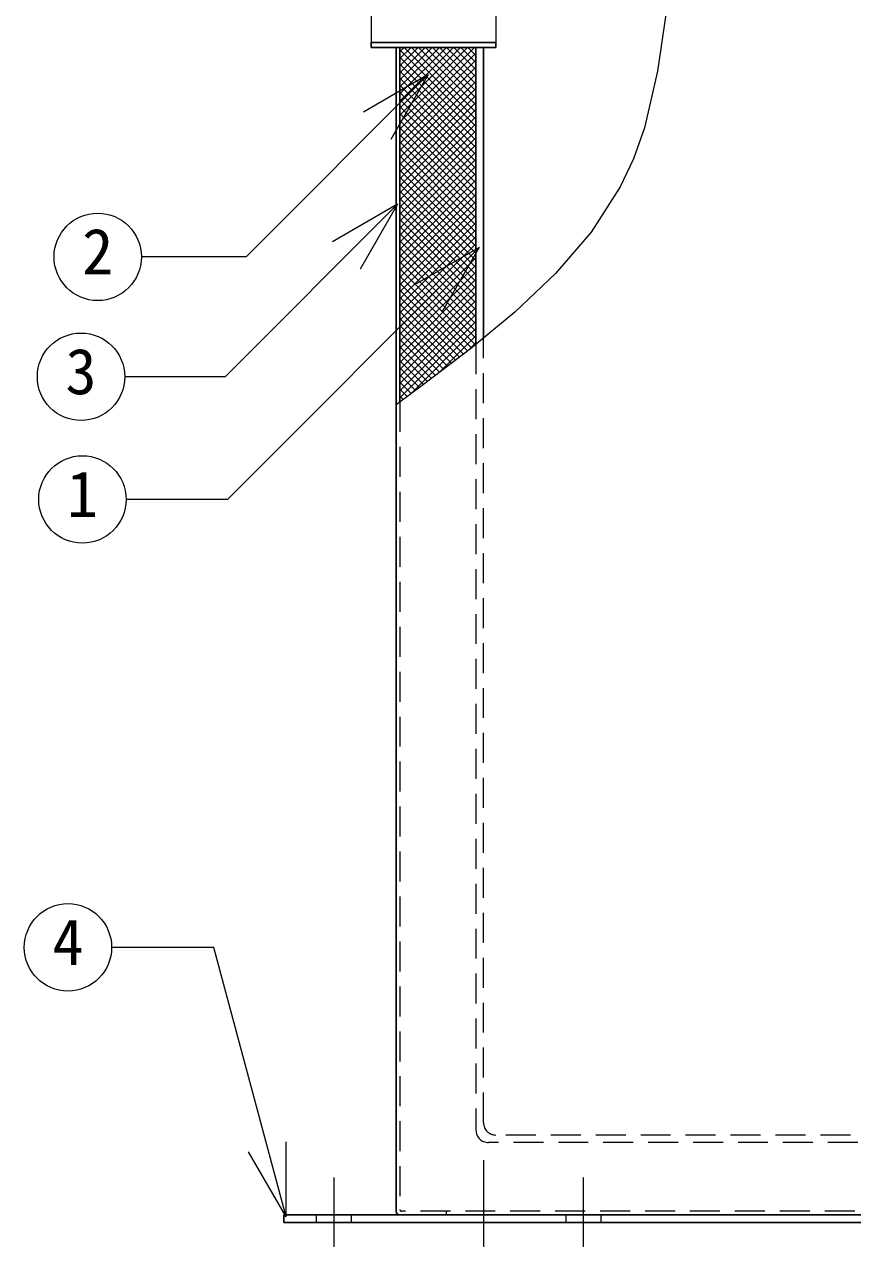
# Model space of a CAD drawing. Units: millimetres at full size, sheet at 1:10; details may follow other scales. Extents: x -2123 to 1927, y -1358 to 1452.
# Drawn here: x -546.8 to -214.9, y -832.1 to -345.8 of the extents above; entities that cross this region are included whole.
import ezdxf
from ezdxf.enums import TextEntityAlignment as Align

# ---------------------------------------------------------------- set-up
doc = ezdxf.new("R2010")
doc.units = ezdxf.units.MM
doc.header["$LTSCALE"] = 10
doc.linetypes.add('CHAIN1', pattern=[8, 5, -1, 1, -1])
doc.linetypes.add('DASHED1', pattern=[1.8, 1.2, -0.6])
doc.layers.add('0-0', color=7, linetype='Continuous', lineweight=18)
doc.styles.add('ＭＳ ゴシック', font='')
doc.styles.get('ＭＳ ゴシック').set_extended_font_data('MS Gothic')

msp = doc.modelspace()

# ---------------------------------------------------------------- linework, layer by layer
at = {"layer": '0-0'}
for p, q in [((-407.8, -319.09), (-407.8, -353.09)), ((-357.8, -319.09), (-357.8, -353.09)), ((-384.91, -365.99), (-410.89, -380.99)), ((-384.91, -365.99), (-399.91, -391.98)), ((-397.25, -417.92), (-423.23, -432.92)), ((-397.25, -417.92), (-412.25, -443.9)), ((-364.48, -435.18), (-390.46, -450.18)), ((-364.48, -435.18), (-379.48, -461.16)), ((-470.79, -715.43), (-511.78, -715.43)), ((-441.89, -823.27), (-470.79, -715.43)), ((-441.89, -823.27), (-456.89, -797.29)), ((-441.89, -823.27), (-441.89, -793.27))]:
    msp.add_line(p, q, dxfattribs=at)
at = {"layer": '0-0', "color": 5, "lineweight": 25}
for p, q in [((-407.8, -353.09), (-357.8, -353.09)), ((-407.8, -353.09), (-407.8, -355.09)), ((-357.8, -355.09), (-357.8, -353.09)), ((-357.8, -355.09), (-407.8, -355.09)), ((-397.8, -355.09), (-397.8, -821.09)), ((-396.3, -497.07), (-396.3, -355.09)), ((-365.8, -473.96), (-365.8, -355.09)), ((-362.8, -471.48), (-362.8, -355.09)), ((-442.8, -822.59), (-442.8, -825.59)), ((247.2, -822.59), (-442.8, -822.59)), ((247.2, -825.59), (-442.8, -825.59))]:
    msp.add_line(p, q, dxfattribs=at)
at = {"layer": '0-0', "color": 4, "lineweight": 9}
for p, q in [((-396.3, -385.06), (-366.33, -355.09)), ((-396.3, -382.23), (-369.16, -355.09)), ((-396.3, -379.4), (-371.99, -355.09)), ((-396.3, -376.57), (-374.81, -355.09)), ((-396.3, -373.75), (-377.64, -355.09)), ((-396.3, -370.92), (-380.47, -355.09)), ((-396.3, -368.09), (-383.3, -355.09)), ((-396.3, -365.26), (-386.13, -355.09)), ((-396.3, -362.43), (-388.96, -355.09)), ((-396.3, -359.6), (-391.78, -355.09)), ((-396.3, -356.77), (-394.61, -355.09)), ((-396.3, -356.13), (-365.8, -386.63)), ((-396.3, -387.89), (-365.8, -357.39)), ((-396.3, -358.96), (-365.8, -389.46)), ((-394.52, -355.09), (-365.8, -383.8)), ((-391.69, -355.09), (-365.8, -380.97)), ((-388.86, -355.09), (-365.8, -378.15)), ((-386.03, -355.09), (-365.8, -375.32)), ((-383.2, -355.09), (-365.8, -372.49)), ((-380.38, -355.09), (-365.8, -369.66)), ((-377.55, -355.09), (-365.8, -366.83)), ((-374.72, -355.09), (-365.8, -364)), ((-371.89, -355.09), (-365.8, -361.18)), ((-369.06, -355.09), (-365.8, -358.35)), ((-366.23, -355.09), (-365.8, -355.52)), ((-396.3, -390.72), (-365.8, -360.22)), ((-396.3, -361.79), (-365.8, -392.29)), ((-396.3, -393.54), (-365.8, -363.04)), ((-396.3, -364.62), (-365.8, -395.12)), ((-396.3, -396.37), (-365.8, -365.87)), ((-396.3, -367.45), (-365.8, -397.95)), ((-396.3, -399.2), (-365.8, -368.7)), ((-396.3, -370.27), (-365.8, -400.77)), ((-396.3, -402.03), (-365.8, -371.53)), ((-396.3, -373.1), (-365.8, -403.6)), ((-396.3, -404.86), (-365.8, -374.36)), ((-396.3, -375.93), (-365.8, -406.43)), ((-396.3, -407.69), (-365.8, -377.19)), ((-396.3, -378.76), (-365.8, -409.26)), ((-396.3, -410.51), (-365.8, -380.01)), ((-396.3, -381.59), (-365.8, -412.09)), ((-396.3, -413.34), (-365.8, -382.84)), ((-396.3, -384.42), (-365.8, -414.92)), ((-396.3, -416.17), (-365.8, -385.67)), ((-396.3, -387.24), (-365.8, -417.74)), ((-396.3, -419), (-365.8, -388.5)), ((-396.3, -390.07), (-365.8, -420.57)), ((-396.3, -421.83), (-365.8, -391.33)), ((-396.3, -392.9), (-365.8, -423.4)), ((-396.3, -424.66), (-365.8, -394.16)), ((-396.3, -395.73), (-365.8, -426.23)), ((-396.3, -427.49), (-365.8, -396.99)), ((-396.3, -398.56), (-365.8, -429.06)), ((-396.3, -430.31), (-365.8, -399.81)), ((-396.3, -401.39), (-365.8, -431.89)), ((-396.3, -433.14), (-365.8, -402.64)), ((-396.3, -404.22), (-365.8, -434.72)), ((-396.3, -435.97), (-365.8, -405.47)), ((-396.3, -407.04), (-365.8, -437.54)), ((-396.3, -438.8), (-365.8, -408.3)), ((-396.3, -409.87), (-365.8, -440.37)), ((-396.3, -441.63), (-365.8, -411.13)), ((-396.3, -412.7), (-365.8, -443.2)), ((-396.3, -444.46), (-365.8, -413.96)), ((-396.3, -415.53), (-365.8, -446.03)), ((-396.3, -447.28), (-365.8, -416.78)), ((-396.3, -418.36), (-365.8, -448.86)), ((-396.3, -450.11), (-365.8, -419.61)), ((-396.3, -421.19), (-365.8, -451.69)), ((-396.3, -452.94), (-365.8, -422.44)), ((-396.3, -424.01), (-365.8, -454.51)), ((-396.3, -455.77), (-365.8, -425.27)), ((-396.3, -426.84), (-365.8, -457.34)), ((-396.3, -458.6), (-365.8, -428.1)), ((-396.3, -429.67), (-365.8, -460.17)), ((-396.3, -461.43), (-365.8, -430.93)), ((-396.3, -432.5), (-365.8, -463)), ((-396.3, -464.25), (-365.8, -433.75)), ((-396.3, -435.33), (-365.8, -465.83)), ((-396.3, -467.08), (-365.8, -436.58)), ((-396.3, -438.16), (-365.8, -468.66)), ((-396.3, -469.91), (-365.8, -439.41)), ((-396.3, -440.98), (-365.8, -471.48)), ((-396.3, -472.74), (-365.8, -442.24)), ((-396.3, -443.81), (-366, -474.12)), ((-396.3, -475.57), (-365.8, -445.07)), ((-396.3, -446.64), (-367.55, -475.4)), ((-396.3, -478.4), (-365.8, -447.9)), ((-396.3, -449.47), (-369.13, -476.64)), ((-396.3, -481.23), (-365.8, -450.73)), ((-396.3, -452.3), (-370.74, -477.86)), ((-396.3, -484.05), (-365.8, -453.55)), ((-396.3, -455.13), (-372.35, -479.08)), ((-396.3, -486.88), (-365.8, -456.38)), ((-396.3, -457.96), (-373.96, -480.3)), ((-396.3, -489.71), (-365.8, -459.21)), ((-396.3, -460.78), (-375.56, -481.52)), ((-396.3, -492.54), (-365.8, -462.04)), ((-396.3, -463.61), (-377.17, -482.74)), ((-396.3, -495.37), (-365.8, -464.87)), ((-396.3, -466.44), (-378.78, -483.96)), ((-396.3, -469.27), (-380.38, -485.19)), ((-392, -493.9), (-365.8, -467.7)), ((-380.71, -485.43), (-365.8, -470.52)), ((-396.3, -472.1), (-381.99, -486.41)), ((-396.3, -474.93), (-383.6, -487.63)), ((-368.93, -476.48), (-365.8, -473.35)), ((-396.3, -477.75), (-385.21, -488.85)), ((-396.3, -480.58), (-386.81, -490.07)), ((-396.3, -483.41), (-388.44, -491.27)), ((-396.3, -486.24), (-390.07, -492.47)), ((-396.3, -489.07), (-391.7, -493.67)), ((-396.3, -491.9), (-393.33, -494.87)), ((-396.3, -494.72), (-394.95, -496.07))]:
    msp.add_line(p, q, dxfattribs=at)
at = {"layer": '0-0', "linetype": 'DASHED1'}
for p, q in [((-362.8, -785.59), (-362.8, -471.48)), ((-365.8, -473.96), (-365.8, -788.59)), ((-396.3, -497.07), (-396.3, -820.34)), ((162.2, -790.59), (-357.8, -790.59)), ((165.2, -793.59), (-360.8, -793.59)), ((199.95, -821.09), (-395.55, -821.09)), ((-377.8, -821.09), (-377.8, -822.59)), ((-329.8, -822.59), (-329.8, -825.59)), ((-315.8, -822.59), (-315.8, -825.59))]:
    msp.add_line(p, q, dxfattribs=at)
at = {"layer": '0-0', "color": 4, "linetype": 'CHAIN1', "lineweight": 9}
for p, q in [((-362.8, -800.59), (-362.8, -1000.59)), ((-422.8, -807.59), (-422.8, -840.59)), ((-322.8, -807.59), (-322.8, -840.59))]:
    msp.add_line(p, q, dxfattribs=at)
at = {"layer": '0-0', "color": 4, "linetype": 'DASHED1', "lineweight": 9}
for p, q in [((-429.8, -822.59), (-429.8, -825.59)), ((-415.8, -822.59), (-415.8, -825.59))]:
    msp.add_line(p, q, dxfattribs=at)
at = {"layer": '0-0'}
for points in [[(-209.91, -194.81), (-229.55, -211.52), (-247.92, -228.9), (-263.55, -247.77), (-270.77, -259.72), (-276.05, -271.67), (-282.42, -293.76), (-286.48, -317.1), (-289.58, -340.96), (-293.08, -364.6), (-298.33, -387.3), (-302.71, -399.75), (-308.03, -410.98), (-319.68, -429.01), (-333.95, -445.62), (-350.27, -461.12), (-368.06, -475.82), (-386.77, -490.03), (-397.8, -498.17)], [(-384.91, -365.99), (-457.87, -438.96), (-499.84, -438.96)], [(-397.25, -417.92), (-466.31, -486.97), (-506.54, -486.97)], [(-364.48, -435.18), (-465.4, -536.1), (-505.98, -536.1)]]:
    msp.add_lwpolyline(points, dxfattribs=at)
for centre in [(-517.34, -438.96), (-524.04, -486.97), (-523.48, -536.1), (-529.28, -715.43)]:
    msp.add_circle(centre, 17.5, dxfattribs=at)
at = {"layer": '0-0', "linetype": 'DASHED1'}
for centre, radius in [((-357.8, -785.59), 5), ((-360.8, -788.59), 5), ((-395.55, -820.34), 0.75)]:
    msp.add_arc(centre, radius, 180, 270, dxfattribs=at)
at = {"layer": '0-0', "color": 5, "lineweight": 25}
msp.add_arc((-396.3, -821.09), 1.5, 180, 270, dxfattribs=at)

# ---------------------------------------------------------------- texts
at = {"layer": '0-0', "style": 'ＭＳ ゴシック'}
for s, p in [('2', (-523.59, -451.46)), ('3', (-530.29, -499.47)), ('1', (-529.73, -548.6)), ('4', (-535.53, -727.93))]:
    msp.add_text(s, height=18.33, dxfattribs=at).set_placement(p, align=Align.BOTTOM_LEFT)

doc.saveas('drawing.dxf')
